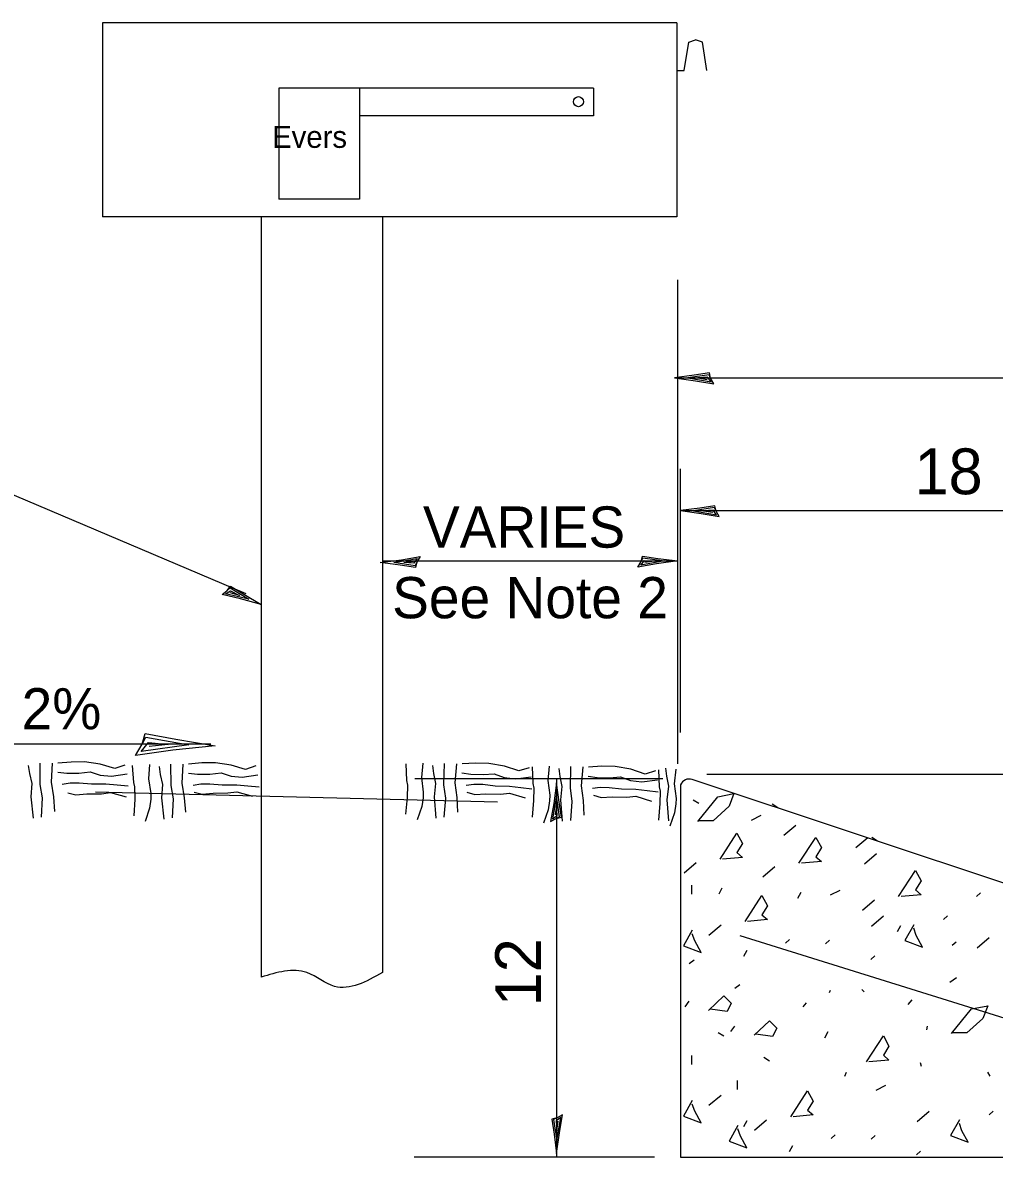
# Model space of a CAD drawing. Extents: x -0.02 to 2.83, y -0.07 to 1.83.
# Drawn here: x 1.9892 to 2.2119, y 0.8757 to 1.1357 of the extents above; entities that cross this region are included whole.
import ezdxf

# ---------------------------------------------------------------- set-up
doc = ezdxf.new("R2010")
doc.units = 0
for name, color, linetype in [('RD_Pr_Roadway_Dimensions', 7, 'Continuous'), ('RD_Pr_Roadway_Notes', 7, 'Continuous'), ('SH_General_Details', 7, 'Continuous'), ('STG_Traffic_Control', 7, 'Continuous')]:
    doc.layers.add(name, color=color, linetype=linetype)

msp = doc.modelspace()

# ---------------------------------------------------------------- linework, layer by layer
at = {"layer": 'RD_Pr_Roadway_Dimensions'}
for p, q in [((2.139350042250563, 0.9658517272273697), (2.139350042250563, 1.0768067272307968)), ((2.139350042250563, 1.0543833939040697), (2.7166117089061035, 1.0543833939040697)), ((2.1400050422420693, 0.9730617272260285), (2.1400050422420693, 1.0335233938897646)), ((2.1400050422420693, 1.0239117272297538), (2.271225042250563, 1.0239117272297538)), ((2.071691708909531, 1.012385060569147), (2.139350042250563, 1.012385060569147)), ((2.1359183755783335, 0.9624150605599082), (2.0790833755796743, 0.9624150605599082)), ((2.1115917089050606, 0.9624150605599082), (2.1115917089050606, 0.8757150605718291)), ((2.2969750422505633, 0.9634367272260285), (2.1460050422420696, 0.9634367272260285)), ((2.1340050422420695, 0.8757150605718291), (2.078916708913256, 0.8757150605718291))]:
    msp.add_line(p, q, dxfattribs=at)
for points in [[(2.1468933755820587, 1.054240060568104), (2.1466150422563746, 1.0554733938972152), (2.1431217089166834, 1.0549417272212602), (2.1386300422420694, 1.0543600605728722), (2.1434267089037196, 1.0537000605667628), (2.1476300422420693, 1.0529617272223033), (2.1468933755820587, 1.054240060568104), (2.1465233755772903, 1.0550533939006426), (2.141646708912213, 1.0543517272273697), (2.1469783755807175, 1.0534150605599082), (2.146191708909531, 1.054465060571829), (2.1439517089193654, 1.0543233939016856), (2.146106708910872, 1.0539967272284128)], [(2.14813670892175, 1.0237917272249855), (2.147866708921452, 1.0250067272389924), (2.1444267089037194, 1.0244817272226012), (2.1400050422420693, 1.0239117272297538), (2.1447267089156403, 1.0232633938993014), (2.1488617089061037, 1.022538393894831), (2.14813670892175, 1.0237917272249855), (2.1477750422423676, 1.024596727232138), (2.1429767089156404, 1.0239033939043678), (2.1482217089204085, 1.0229850605728723), (2.1474467089047624, 1.0240167272294558), (2.1452417089214517, 1.0238767272236444), (2.1473633755711807, 1.0235550605657198)], [(2.0795450422434105, 1.01212339389349), (2.079263375586827, 1.010875060558567), (2.0757250422505633, 1.0114117272297538), (2.071176708903719, 1.0120017272236443), (2.0760350422529474, 1.0126683938900627), (2.080288375583102, 1.0134150605599082), (2.0795450422434105, 1.01212339389349), (2.0791700422434105, 1.0112983939054108), (2.0742350422410265, 1.0120083939040698), (2.0796300422420693, 1.0129567272270716), (2.0788333755796744, 1.0118950605596102), (2.0765667089095308, 1.012038393894831), (2.0787467089166833, 1.012366727233181)], [(2.130985042241026, 1.0122633938993013), (2.131265042251904, 1.013510060569147), (2.1348017089037192, 1.012971727232138), (2.139350042250563, 1.012385060569147), (2.134495042251606, 1.0117183939019836), (2.1302383755711807, 1.0109700605670608), (2.130985042241026, 1.0122633938993013), (2.131356708910872, 1.0130883939067519), (2.1362950422434106, 1.0123767272236444), (2.1308983755772903, 1.0114283939006425), (2.131695042239685, 1.012491727233181), (2.133961708909829, 1.012348393897215), (2.131780042237599, 1.012018393894533)], [(2.111473375585486, 0.953393393894533), (2.1126867089142993, 0.953663393894831), (2.1121633755831017, 0.9571050605575241), (2.1115917089050606, 0.9615267272392906), (2.110943375574608, 0.9568050605657197), (2.110218375570138, 0.9526683938900626), (2.111473375585486, 0.953393393894533), (2.112276708907445, 0.9537567272389925), (2.1115850422447515, 0.9585533939006424), (2.1106650422481787, 0.9533100605609514), (2.1116967089047622, 0.9540833938921488), (2.1115567089190677, 0.956288393894831), (2.1112367089061035, 0.9541683938900627)], [(2.1117100422447517, 0.8847367272379495), (2.1104967089166835, 0.884463393906752), (2.111020042247136, 0.8810250605548419), (2.1115917089050606, 0.8766033938924468), (2.1122400422563747, 0.8813250605667627), (2.1129667089050606, 0.885460060557226), (2.1117100422447517, 0.8847367272379495), (2.11090837558787, 0.8843733938934899), (2.111600042250563, 0.8795733939016855), (2.1125183755820585, 0.8848200605715312), (2.1114867089061033, 0.8840467272403336), (2.111626708911915, 0.8818417272369063), (2.1119467089047625, 0.8839617272223033)]]:
    msp.add_lwpolyline(points, dxfattribs=at)
at = {"layer": 'RD_Pr_Roadway_Notes'}
msp.add_line((1.9846933755746081, 1.0285283939043677), (2.040315042244454, 1.0049350605609513), dxfattribs=at)
msp.add_lwpolyline([(2.0360917089050603, 1.0055817272270715), (2.036838375574906, 1.0066217272284126), (2.0398833755722237, 1.0047450605633355), (2.0438417089050605, 1.0024283939006424), (2.0391117089061037, 1.003710060557226), (2.0349000422423673, 1.0046833938958741), (2.0360917089050603, 1.0055817272270715), (2.036758375572224, 1.0061967272366084), (2.0410267089074448, 1.0036133939030267), (2.0356883755793764, 1.0048500605622923), (2.0368350422447516, 1.0055167272294558), (2.038868375586529, 1.00449839389349), (2.036730042245795, 1.0050467272403336)], dxfattribs=at)
msp.add_lwpolyline([(2.0360917089050603, 1.0055817272270715), (2.036838375574906, 1.0066217272284126), (2.0398833755722237, 1.0047450605633355), (2.0438417089050605, 1.0024283939006424), (2.0391117089061037, 1.003710060557226), (2.0349000422423673, 1.0046833938958741), (2.0360917089050603, 1.0055817272270715), (2.036758375572224, 1.0061967272366084), (2.0410267089074448, 1.0036133939030267), (2.0356883755793764, 1.0048500605622923), (2.0368350422447516, 1.0055167272294558), (2.038868375586529, 1.00449839389349), (2.036730042245795, 1.0050467272403336)], dxfattribs=at)
at = {"layer": 'SH_General_Details'}
for p, q in [((2.0075267089074447, 1.1357383939030266), (2.0075267089074447, 1.091281727234522)), ((2.1391050422457947, 1.1357383939030266), (2.0075267089074447, 1.1357383939030266)), ((2.1391050422457947, 1.1357383939030266), (2.1391050422457947, 1.091281727234522)), ((2.140836708909829, 1.1247700605596103), (2.1418667089214516, 1.1312517272236444)), ((2.1418667089214516, 1.1312517272236444), (2.143438375579376, 1.1317750605548418)), ((2.1450067089071467, 1.1312517272236444), (2.143438375579376, 1.1317750605548418)), ((2.1460367089180243, 1.1247700605596103), (2.1450067089071467, 1.1312517272236444)), ((2.1391050422457947, 1.1247700605596103), (2.140836708909829, 1.1247700605596103)), ((2.120060042249222, 1.1207283938924468), (2.047925042238642, 1.1207283938924468)), ((2.047925042238642, 1.1207283938924468), (2.047925042238642, 1.0953233939016855)), ((2.0663917089169814, 1.1207283938924468), (2.0663917089169814, 1.0953233939016855)), ((2.120060042249222, 1.1207283938924468), (2.120060042249222, 1.1143767272236442)), ((2.120060042249222, 1.1143767272236442), (2.0663917089169814, 1.1143767272236442)), ((2.0663917089169814, 1.0953233939016855), (2.047925042238642, 1.0953233939016855)), ((2.1391050422457947, 1.091281727234522), (2.0075267089074447, 1.091281727234522)), ((2.0438417089050605, 1.091281727234522), (2.0438417089050605, 0.9169933938982583)), ((2.071691708909531, 1.091281727234522), (2.071691708909531, 0.9180467272403336)), ((2.139350042250563, 0.9658517272273697), (2.139350042250563, 0.989346727232138)), ((2.0323317089145974, 0.9704183938900627), (1.9798167089095309, 0.9704183938900627)), ((2.271225042250563, 0.9194550605619944), (2.1426700422434104, 0.9623067272307969)), ((2.1400050422420693, 0.9610617272260286), (2.1400050422420693, 0.8757150605718291)), ((2.098040042248179, 0.9571383938993013), (2.0058783755769922, 0.9594017272392905)), ((2.1442017089193657, 0.9567617272342241), (2.14290837558787, 0.9575900605718292)), ((2.1622783755725217, 0.9558100605609513), (2.1609850422410264, 0.9566383938993014)), ((2.156281708922793, 0.9529900605681039), (2.1584883755711806, 0.954096727232138)), ((2.1636300422420693, 0.949518393894533), (2.1663917089169815, 0.9518667272331811)), ((2.180135042237301, 0.9466883938911057), (2.182896708912213, 0.9490367272297539)), ((2.1851117089061036, 0.948193393906454), (2.183818375574608, 0.9490217272246874)), ((2.1821817089190674, 0.9429933938982583), (2.184943375574608, 0.9453417272369063)), ((2.140796708908488, 0.9409433939064539), (2.1435583755841447, 0.9432917272249854)), ((2.1588733755817606, 0.939991727233181), (2.161635042237301, 0.9423400605718292)), ((2.1425450422434107, 0.9359883939030267), (2.1425450422434107, 0.9380550605657196)), ((2.148811708914299, 0.9360583938958741), (2.149550042238642, 0.9374383938911057)), ((2.166888375586827, 0.9351067272226012), (2.1676267089119152, 0.9364867272379495)), ((2.1743583755759492, 0.935846727232138), (2.176565042244454, 0.9369533938969172)), ((2.207836708909829, 0.9354867272379495), (2.208758375572224, 0.9363183939064539)), ((2.1817067089145974, 0.9323750605585671), (2.1844683755701375, 0.9347233938972151)), ((2.183753375576992, 0.9286800605657197), (2.186515042251904, 0.9310283939043678)), ((2.200231708910872, 0.9302067272270717), (2.2011533755725217, 0.9310350605646766)), ((2.1465033755769922, 0.9266617272297538), (2.1492650422519044, 0.9290100605691469)), ((2.1897217089204086, 0.9274900605681039), (2.1904600422447515, 0.9288700605633355)), ((2.1536006948819355, 0.9265580072800316), (2.2448633112778857, 0.8980197593967116)), ((2.2079667089050603, 0.9237083938921488), (2.2107283755807177, 0.9260583938958741)), ((2.1545183755820587, 0.9217767272392906), (2.155256708907147, 0.9231567272345221)), ((2.164068375574608, 0.9247717272246874), (2.1649900422563744, 0.9256017272273697)), ((2.173225042250563, 0.9246150605681038), (2.1741483755772903, 0.9254467272366084)), ((2.202248375581761, 0.9243067272307969), (2.2031717089084877, 0.9251333939040698)), ((2.141993375586529, 0.9201683938900627), (2.143098375585486, 0.9209967272284127)), ((2.1836233755817607, 0.9210450605551399), (2.1845450422434105, 0.9218733938934899)), ((2.1524583755796742, 0.9144567272270716), (2.1535633755793766, 0.9152850605646766)), ((2.201751708911915, 0.9158400605718292), (2.2032217089204087, 0.9169450605715311)), ((2.1741600422529475, 0.9134917272331811), (2.174348375585486, 0.9140467272403336)), ((2.182070042239685, 0.9136267272236444), (2.181521708912213, 0.9141850605609513)), ((2.1410733755892113, 0.910221727232138), (2.141993375586529, 0.9114667272369064)), ((2.1680933755701375, 0.9101767272355653), (2.1688267089193656, 0.9111417272294557)), ((2.1921867089142992, 0.9107250605622924), (2.1931050422457945, 0.9118317272270716)), ((2.151538375583102, 0.904510060569147), (2.1524583755796742, 0.9057550605739153)), ((2.1964200422434104, 0.9049233939054109), (2.19660170891564, 0.9057550605739153)), ((2.149910042252947, 0.9034500605667628), (2.148616708921452, 0.9042783939043677)), ((2.1730567089190678, 0.9031300605739153), (2.1737950422434107, 0.904510060569147)), ((2.1425467089084878, 0.8969583938921488), (2.1425467089084878, 0.8990250605548419)), ((2.1603750422468377, 0.8977383939030267), (2.1590817089145973, 0.8985667272212602)), ((2.1949450422396852, 0.8974617272223032), (2.195128375576992, 0.896635060569147)), ((2.1776567089227927, 0.8942850605646766), (2.17802337557729, 0.8952550605739154)), ((2.2109450422396852, 0.8942850605646766), (2.2103933755820586, 0.8952550605739154)), ((2.15301170892175, 0.8912467272284127), (2.15301170892175, 0.8933133938911058)), ((2.1848250422542885, 0.891105060557524), (2.1870317089227926, 0.8922117272223032)), ((2.1465050422420693, 0.8876317272389925), (2.1492667089169815, 0.889980060557524)), ((2.154520042247136, 0.8827467272284127), (2.155258375572224, 0.8841267272236444)), ((2.1569700422553315, 0.8819200605551398), (2.159731708910872, 0.884268393894533)), ((2.1942200422553313, 0.8839383938911057), (2.196981708910872, 0.8862867272297538)), ((2.210698375589211, 0.8854650605718292), (2.211620042251606, 0.8862933938900627)), ((2.1745350422529475, 0.880030060569445), (2.1754567089145973, 0.8808600605728722)), ((2.1836917089095307, 0.87987339389349), (2.1846150422563744, 0.8807050605619944)), ((2.1649850422410264, 0.8770350605646766), (2.1657233755854857, 0.8784150605599083)), ((2.194090042239983, 0.8763033939006425), (2.19501170892175, 0.8771317272389926)), ((2.1400050422420693, 0.8757150605718291), (2.7165617089142993, 0.8757150605718291))]:
    msp.add_line(p, q, dxfattribs=at)
for points in [[(1.9916517089074446, 0.9534350605609513), (1.9911117089061037, 0.9583050605657196), (1.991350042250563, 0.9613833939040697), (1.9908250422542884, 0.9636883938911057), (1.9905567089190677, 0.9654783938924468)], [(1.993118375586529, 0.9660067272389925), (1.9931483755772903, 0.9611367272342242), (1.9936767089037193, 0.9580633938911057), (1.9934467089047625, 0.95370172723184)], [(1.9959383755793765, 0.9660250605548418), (1.9957067089145972, 0.9616650605599082), (1.9962400422563746, 0.9583367272223032), (1.9965167089169815, 0.9550017272236443)], [(2.012608375575949, 0.9656117272379494), (2.0103050422539903, 0.9648300605619944), (2.0069667089050607, 0.965835060557226), (2.0033733755817607, 0.96632672723184), (2.0002967089084875, 0.9663067272307969), (1.9972200422553315, 0.9660333938995994)], [(2.014723375585486, 0.95395172723184), (2.01495504224952, 0.957800060570488), (2.0149383755793764, 0.9606200605633355), (2.0146767089037194, 0.961643393894533), (2.014396708912213, 0.9654867272379495)], [(2.018241708921452, 0.965768393894533), (2.018008375572224, 0.9624333938958741), (2.0185367089180244, 0.9591017272273696), (2.0185467089084876, 0.9578200605715311), (2.0183017089037194, 0.9557667272294558), (2.0172950422434104, 0.9526850605609513)], [(2.0216500422423676, 0.9532250605622924), (2.0211100422410264, 0.9580917272369064), (2.0213450422553314, 0.9611683938900626), (2.020820042239685, 0.9634733938972152), (2.0205517089037195, 0.9652700605596102)], [(2.0231133755711808, 0.9657967272403336), (2.0231433755820585, 0.9609233939054108), (2.0236750422386423, 0.9578517272273697), (2.023443375574608, 0.9534900605681038)], [(2.025935042249222, 0.9658133938911058), (2.0257033755844427, 0.9614517272318399), (2.0262383755711806, 0.9581233938934899), (2.026513375586827, 0.9547900605599082)], [(2.042606708910872, 0.9654000605548418), (2.040300042238642, 0.9646150605681039), (2.036961708909829, 0.9656200605633355), (2.0333700422516063, 0.9661133939030266), (2.0302933755783332, 0.9660950605670607), (2.0272183755701376, 0.9658217272366083)], [(2.077060042249222, 0.9543683938982582), (2.0774117089180244, 0.9582083938921488), (2.077481708910872, 0.9610283939043678), (2.077250042246838, 0.9620583938958741), (2.077086708909829, 0.9659100605646765)], [(2.0809400422444537, 0.9660717272366084), (2.08060170891564, 0.9627450605633355), (2.0810333755878703, 0.9594017272392905), (2.081001708911915, 0.9581200605633355), (2.080693375574608, 0.95607672723184), (2.0795950422553315, 0.9530250605548418)], [(2.083963375574906, 0.9534300605657197), (2.0835700422396854, 0.9583133938911057), (2.083903375572522, 0.9613817272389925), (2.0834450422396853, 0.96370172723184), (2.0832333755759493, 0.9655033938887215)], [(2.085808375584145, 0.9659533938969171), (2.0856900422444538, 0.9610833938921488), (2.086128375576992, 0.9579950605633355), (2.085765042251904, 0.953643393894533)], [(2.088628375576992, 0.9658850605691469), (2.0882667089169815, 0.9615317272345222), (2.0886967089047626, 0.9581883938911058), (2.0888717089166833, 0.9548483938972152)], [(2.1052783755725217, 0.964960060557226), (2.102953375584443, 0.9642500605585671), (2.099646708912213, 0.9653567272226012), (2.096068375574608, 0.9659583938921488), (2.092993375586529, 0.9660333938995994), (2.0899117089180246, 0.9658517272273697)], [(2.1060283755725218, 0.9536583938995994), (2.106378375576992, 0.9574967272284127), (2.106448375589211, 0.9603167272212602), (2.1062167089050603, 0.9613483938972152), (2.1060550422539905, 0.9652000605667628)], [(2.109905042237599, 0.9653633939030266), (2.109568375574608, 0.9620333938995994), (2.110000042246838, 0.9586900605561829), (2.1099683755701375, 0.9574100605646766), (2.1096600422529472, 0.9553617272379494), (2.108560042249222, 0.9523133938911057)], [(2.112928375588913, 0.9527183939019835), (2.1125383755831018, 0.9576017272273696), (2.112868375586529, 0.9606717272403337), (2.1124133755831016, 0.962991727233181), (2.1122000422542886, 0.9647917272249854)], [(2.1147767089074447, 0.965241727233181), (2.114656708922793, 0.9603700605633355), (2.1150933755701375, 0.9572817272345222), (2.1147300422457946, 0.9529300605657197)], [(2.1175950422553314, 0.9651717272403336), (2.117233375575949, 0.9608200605715311), (2.117665042248179, 0.9574767272273697), (2.117838375574906, 0.9541367272342242)], [(2.134245042251606, 0.9642517272236443), (2.1319183755783335, 0.9635400605599083), (2.128613375571181, 0.9646450605596102), (2.1250367089180244, 0.9652450605633355), (2.1219600422447518, 0.9653217272366084), (2.118878375576992, 0.9651417272294558)], [(2.137336708909829, 0.9527950605551398), (2.1369450422396854, 0.9576767272355653), (2.1372750422423676, 0.9607467272284127), (2.1368217089047623, 0.9630650605561829), (2.1366083755759493, 0.9648683938982583)], [(1.997231708910872, 0.963980060557524), (1.9992867089180244, 0.9637367272379495), (2.0021067089108717, 0.9637517272236443), (2.0046683755783334, 0.9640250605548418), (2.006981708910872, 0.9632700605596102), (2.0095467089084877, 0.963030060569445), (2.0131317089071468, 0.9635617272260285)], [(2.0272300422457947, 0.9637700605596102), (2.02928337558787, 0.9635233938897646), (2.0321017089156403, 0.9635417272249854), (2.034665042248179, 0.9638117272260285), (2.0369783755807176, 0.9630567272307969), (2.0395433755783334, 0.9628150605561829), (2.0431300422420695, 0.9633500605622924)], [(2.0898600422410265, 0.9638017272355652), (2.0919067089227927, 0.9634933938982583), (2.094725042250563, 0.963425060570488), (2.0972950422434105, 0.9636183938982583), (2.0995833755796744, 0.9627933938900627), (2.102140042251904, 0.9624733938972152), (2.105743375586529, 0.9628967272246874)], [(2.118828375584443, 0.9630900605718291), (2.1208733755817604, 0.9627833938995994), (2.1236917089095306, 0.9627133939067519), (2.1262617089217497, 0.9629067272345222), (2.128550042238642, 0.9620817272270716), (2.1311067089108717, 0.9617633938993013), (2.1347083755796743, 0.9621867272260285)], [(2.134993375586529, 0.9529450605715312), (2.135343375570138, 0.9567850605646766), (2.1354133755831017, 0.9596033938924469), (2.1351833755841447, 0.9606367272342241), (2.135021708912213, 0.9644867272379495)], [(2.1388733755817606, 0.9646483938897646), (2.1385350422529474, 0.9613233939016855), (2.1389650422399833, 0.957980060557524), (2.138933375584145, 0.9566967272366084), (2.138626708911915, 0.9546533939043678), (2.1375267089074446, 0.9516017272273696)], [(2.0134050422375993, 0.9607417272331811), (2.0108400422399835, 0.9609833938876785), (2.00827337557729, 0.9612250605622924), (2.0049417089095307, 0.9612050605619944), (2.0021200422516063, 0.9614450605715311), (2.000068375574608, 0.9614333938958741), (1.9982733755772903, 0.9611683938900626)], [(2.043403375572522, 0.9605317272345222), (2.040838375574906, 0.9607733938897646), (2.0382733755772904, 0.9610133938993014), (2.0349400422444535, 0.9609950605633355), (2.0321150422563745, 0.9612333938876785), (2.030066708909531, 0.961221727232138), (2.028270042247136, 0.9609550605619944)], [(2.1059283755889133, 0.9600717272366084), (2.1033717089166832, 0.960393393894533), (2.1008133755793765, 0.9607117272223032), (2.097481708910872, 0.9607933938900627), (2.0946683755783333, 0.9611183938982583), (2.092618375586529, 0.9611683938900626), (2.090816708909531, 0.9609567272270716)], [(2.1348933755820587, 0.9593600605728723), (2.132338375574906, 0.9596800605657196), (2.129780042237599, 0.9600000605585671), (2.126448375589211, 0.9600817272270716), (2.123635042237301, 0.9604067272345221), (2.1215833755796742, 0.9604583938921488), (2.11978337558787, 0.9602467272284126)], [(1.999560042249222, 0.9592467272284128), (2.0013600422410263, 0.9587467272284127), (2.003923375573565, 0.959018393894533), (2.0072550422420696, 0.9590350605646766), (2.0093050422539904, 0.9593033939006425), (2.0129017089074446, 0.958300060570488)], [(2.0285367089180246, 0.9594183938900627), (2.0303350422447517, 0.9589167272249854), (2.03289837557729, 0.9591867272260285), (2.036233375575949, 0.9592083938921488), (2.038280042237599, 0.9594767272273697), (2.041876708911915, 0.9584733938972152)], [(2.09103337558787, 0.9594117272297538), (2.092818375574608, 0.9588567272226013), (2.0953867089217497, 0.9590483939054109), (2.0987200422553314, 0.9589667272369063), (2.100778375572522, 0.9591733939054108), (2.104340042239983, 0.9580600605609513)], [(2.120001708911915, 0.95870172723184), (2.1217850422529474, 0.9581450605596102), (2.1243533755807174, 0.9583383939067519), (2.127686708914299, 0.9582550605739153), (2.129743375586529, 0.9584617272223033), (2.1333067089190676, 0.9573483938972152)], [(2.1439600422447516, 0.9526967272366084), (2.148560042249222, 0.9583617272379494), (2.1522350422410264, 0.9590567272307969), (2.1511317089071467, 0.9561500605548419), (2.1474567089145973, 0.952838393906752), (2.1441433755820585, 0.952838393906752)], [(2.1490650422444535, 0.9440450605551398), (2.152925042238642, 0.9499850605728722), (2.154213375574906, 0.9476383938993014), (2.152925042238642, 0.9455633938911058), (2.154213375574906, 0.9444583938921488), (2.149618375586529, 0.9440450605551398)], [(2.1671417089169815, 0.9430933939019835), (2.171001708911915, 0.9490333938995994), (2.172290042248179, 0.9466867272260285), (2.171001708911915, 0.9446117272379494), (2.172290042248179, 0.9435067272389925), (2.1676950422396852, 0.9430933939019835)], [(2.189975042250563, 0.9354767272273696), (2.1938350422447517, 0.9414167272249855), (2.1951233755817605, 0.9390700605715311), (2.1938350422447517, 0.9369950605633355), (2.1951233755817605, 0.9358900605643786), (2.190528375572522, 0.9354767272273696)], [(2.154771708912213, 0.9297633938993014), (2.1586317089071465, 0.9357033938969171), (2.1599200422434106, 0.9333567272226012), (2.1586317089071465, 0.9312817272345222), (2.1599200422434106, 0.9301767272355652), (2.1553250422542884, 0.9297633938993014)], [(2.193443375574608, 0.9290217272246875), (2.1914217089084875, 0.9254283939006425), (2.195463375574906, 0.9239067272345222), (2.193991708921452, 0.9265350605646766), (2.193443375574608, 0.928193393906454)], [(2.1426900422444537, 0.927780060569445), (2.140668375578333, 0.9241867272260286), (2.1447083755796745, 0.9226650605599083), (2.1432367089061035, 0.9252933938900626), (2.1426900422444537, 0.9269483939016856)], [(2.1464083755878702, 0.9093967272246875), (2.149910042252947, 0.9127083938921489), (2.1515617089142993, 0.9110467272403336), (2.1506400422519043, 0.9091133939030267), (2.1467767089074448, 0.9096683938900626)], [(2.202118375586529, 0.9040950605670608), (2.2067183755701376, 0.9097600605691469), (2.2103933755820586, 0.9104550605619944), (2.209290042248179, 0.9075483939054109), (2.2056150422563747, 0.9042367272379495), (2.2023017089037196, 0.9042367272379495)], [(2.1568733755817604, 0.9036850605609513), (2.1603750422468377, 0.9069967272284127), (2.1620267089074447, 0.905335060557226), (2.161105042245795, 0.9034017272392906), (2.1572417089214517, 0.9039567272270717)], [(2.182623375581761, 0.8976000605622925), (2.186483375575949, 0.9035400605599082), (2.187771708912213, 0.9011950605715311), (2.186483375575949, 0.8991217272284127), (2.187771708912213, 0.8980150605643786), (2.1831767089037193, 0.8976000605622925)], [(2.165238375571181, 0.8850217272246874), (2.169098375585486, 0.8909617272223033), (2.17038670892175, 0.8886150605681039), (2.169098375585486, 0.8865400605599082), (2.17038670892175, 0.8854350605609513), (2.165791708913256, 0.8850217272246874)], [(2.1426917089095308, 0.8887500605585671), (2.1406700422434106, 0.8851567272345222), (2.1447100422447516, 0.883635060569147), (2.1432383755711806, 0.8862633938993014), (2.1426917089095308, 0.8879183938900627)], [(2.2039100422529474, 0.884280060569445), (2.201888375586827, 0.8806867272260285), (2.2059300422539905, 0.8791650605599083), (2.2044583755796743, 0.8817933938900626), (2.2039100422529474, 0.88345172723184)], [(2.153156708922793, 0.8830383938948311), (2.1511350422373012, 0.8794450605715312), (2.155175042238642, 0.8779233939054109), (2.153703375584443, 0.8805517272355653), (2.153156708922793, 0.8822067272270716)]]:
    msp.add_lwpolyline(points, dxfattribs=at)
msp.add_circle((2.1165787805383993, 1.117635158380369), 0.0011542499999748542, dxfattribs=at)
msp.add_arc((2.142018315401484, 0.9602281168701745), 0.002181146787706596, 72.61694166666666, 157.4484583333333, dxfattribs=at)
msp.add_spline([(2.071691708909531, 0.9180467272403336), (2.0606850422492218, 0.9148867272342242), (2.054368375586529, 0.9180467272403336), (2.0438417089050605, 0.9169933938982583)], degree=3, dxfattribs=at)
at = {"layer": 'STG_Traffic_Control'}
msp.add_lwpolyline([(2.0166233755817604, 0.9703683938982582), (2.0172683755820584, 0.9728433939019836), (2.024301708903719, 0.9715283939043677), (2.0333533755807176, 0.9700350605646766), (2.023600042250563, 0.9690367272297538), (2.015040042248179, 0.9678367272223032), (2.0166233755817604, 0.9703683938982582), (2.017425042238642, 0.9719933938982582), (2.0272450422516064, 0.9702317272226012), (2.0163917089169816, 0.9687083938921488), (2.0180583755841446, 0.9707783939043677), (2.0225817089145974, 0.9703333938921488), (2.018195042239685, 0.9698267272318399)], dxfattribs=at)

# ---------------------------------------------------------------- texts
at = {"layer": 'RD_Pr_Roadway_Dimensions'}
for s, height, p in [('18', 0.010499999999999999, (2.193620228073066, 1.0276700605551399)), ('VARIES', 0.009449999999999998, (2.080943200833797, 1.0154317272307969)), ('See Note 2', 0.009449999999999998, (2.0738756448529947, 0.9992500605585671))]:
    msp.add_text(s, height=height, dxfattribs=at).set_placement(p)
msp.add_text('12', height=0.010499999999999999, rotation=90, dxfattribs=at).set_placement((2.1080167089169812, 0.9103009374496531))
at = {"layer": 'RD_Pr_Roadway_Notes'}
msp.add_text('2%', height=0.009449999999999998, dxfattribs=at).set_placement((1.9889497361034258, 0.9737867272297538))
at = {"layer": 'SH_General_Details'}
msp.add_text('Evers', height=0.005022119999999999, dxfattribs=at).set_placement((2.0463792041251136, 1.1070517272355653))

doc.saveas('drawing.dxf')
